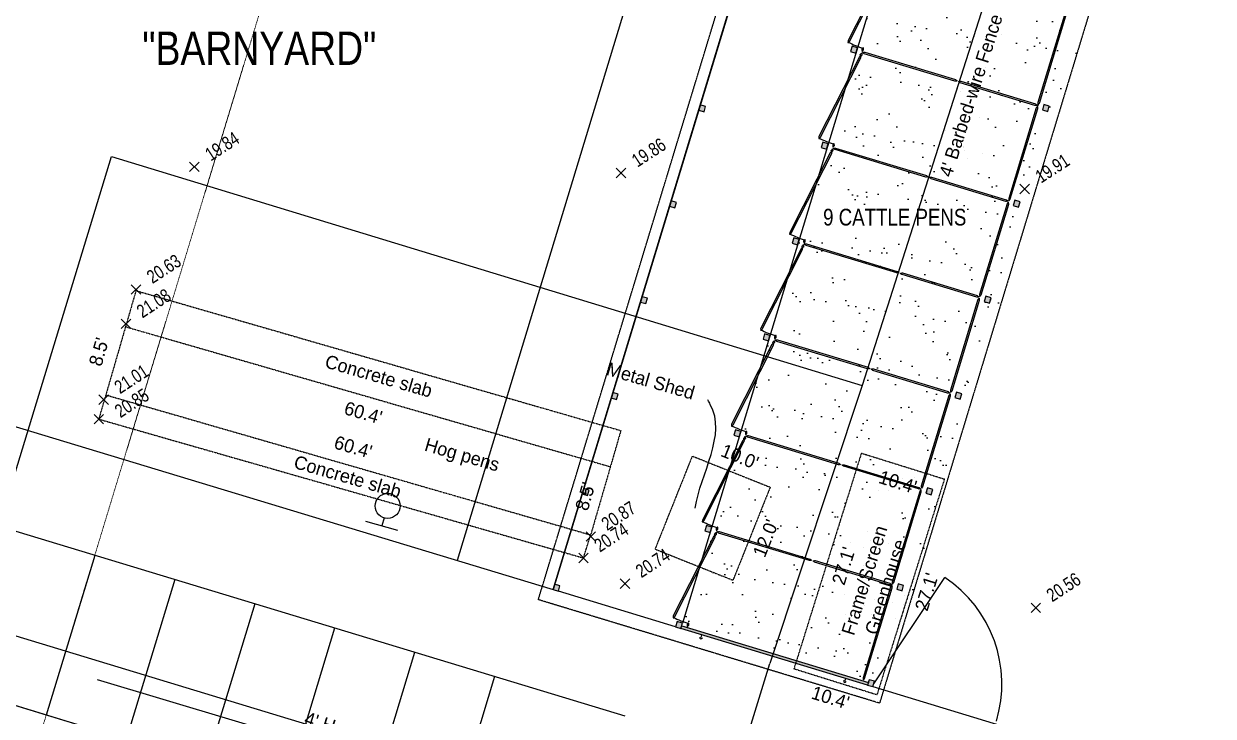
# Model space of a CAD drawing. Header units: inches. Extents: x -625442 to 34963, y -27993 to 66986.
# Drawn here: x -336129 to -334421, y 31043 to 32038 of the extents above; entities that cross this region are included whole.
import ezdxf
from ezdxf.enums import TextEntityAlignment as Align

# ---------------------------------------------------------------- set-up
doc = ezdxf.new("R2010")
doc.units = ezdxf.units.IN
doc.header["$LTSCALE"] = 0.5
doc.header["$MEASUREMENT"] = 0
for name, pattern in [('CENTERX2', [4, 2.5, -0.5, 0.5, -0.5]), ('DASHED2', [0.375, 0.25, -0.125]), ('HIDDEN', [0.375, 0.25, -0.125])]:
    doc.linetypes.add(name, pattern=pattern)
for name, color, linetype in [('A-ANNO-SYMB', 254, 'Continuous'), ('A-ANNO-TEXT', 30, 'Continuous'), ('A-BLDG-ELEV-HIDN', 252, 'HIDDEN'), ('A-ELEV-PATT-SH30', 201, 'Continuous'), ('A-FLOR-BELO-LGHT', 143, 'Continuous'), ('A-WALL-OTLN', 90, 'Continuous'), ('BUILDING', 253, 'DASHED2'), ('EDGE OF CONCRETE', 253, 'DASHED2'), ('FENCE', 7, 'FEN_LINE'), ('P-BELOW-LIGHT', 143, 'Continuous'), ('P-DOOR', 51, 'Continuous'), ('P-FURNITURE', 201, 'Continuous'), ('SPOT ELEVATION TEXT', 252, 'Continuous'), ('TEXT', 7, 'Continuous'), ('WOOD LIGHT POLE', 6, 'Continuous')]:
    doc.layers.add(name, color=color, linetype=linetype)
doc.layers.add('HA-Grid Line', color=104, linetype='CENTERX2', lineweight=15)
doc.styles.add('1-8T', font='Arial.ttf', dxfattribs={"width": 0.8, "height": 24})
doc.styles.add('BLDG', font='IC-Romans.shx', dxfattribs={"width": 0.8})
doc.styles.get("Standard").update_dxf_attribs({"font": 'Arial.ttf'})
doc.styles.add('TXT', font='IC-Romans.shx')
doc.linetypes.add('FEN_LINE', pattern='A,0.5,-0.2,[" X ",Standard,S=0.1,R=0,X=-0.1,Y=-0.05],-0.25', length=0.95)
doc.dimstyles.new('20 SCALE', dxfattribs={"dimtxt": 1.6, "dimasz": 2, "dimexe": 0.18, "dimexo": 0.0625, "dimgap": 0.04, "dimtad": 0, "dimdec": 1, "dimzin": 0, "dimdsep": 46, "dimtxsty": 'BLDG', "dimcen": 0.09, "dimaunit": 1, "dimadec": 4, "dimazin": 0, "dimtfac": 1, "dimtdec": 1, "dimtofl": 0, "dimtmove": 2, "dimatfit": 3, "dimfxl": 1, "dimtolj": 1, "dimtzin": 0, "dimarcsym": 0})

# ---------------------------------------------------------------- blocks, each defined once
blk = doc.blocks.new('SPT10')
at = {"color": 0, "linetype": 'Continuous'}
for p, q in [((-0.354, -0.354), (0.354, 0.354)), ((0.354, -0.354), (-0.354, 0.354))]:
    blk.add_line(p, q, dxfattribs=at)
blk = doc.blocks.new('SPT18')
at = {"color": 0, "linetype": 'Continuous'}
for p, q in [((-0.5, 0.625), (0.5, 0.625)), ((0, 0.375), (0, 0.625))]:
    blk.add_line(p, q, dxfattribs=at)
blk.add_circle((0, 0), 0.375, dxfattribs=at)

msp = doc.modelspace()

# ---------------------------------------------------------------- linework, layer by layer
at = {"layer": 'A-BLDG-ELEV-HIDN', "ltscale": 0.5}
for p, q in [((-334509.71291, 32347.85202), (-334900.08336, 31061.79335)), ((-334900.08336, 31061.79335), (-335390.01048, 31210.5059))]:
    msp.add_line(p, q, dxfattribs=at)
at = {"layer": 'A-WALL-OTLN', "ltscale": 0.5}
for p, q in [((-335156.42959, 31156.32558), (-335155.26777, 31160.15313)), ((-334949.75386, 31093.5912), (-334948.59205, 31097.41875))]:
    msp.add_line(p, q, dxfattribs=at)
for points in [[(-334941.87118, 31998.30484), (-334934.21607, 31995.98121), (-334931.89244, 32003.63632), (-334939.54755, 32005.95996)], [(-334666.28718, 31914.65403), (-334658.63207, 31912.3304), (-334656.30844, 31919.98551), (-334663.96355, 31922.30915)], [(-334983.69659, 31860.51284), (-334976.04148, 31858.18921), (-334973.71784, 31865.84432), (-334981.37295, 31868.16796)], [(-334708.11259, 31776.86203), (-334700.45748, 31774.5384), (-334698.13384, 31782.19351), (-334705.78895, 31784.51714)], [(-335201.58955, 31776.16442), (-335193.93444, 31773.84078), (-335191.61081, 31781.49589), (-335199.26592, 31783.81953)], [(-335243.41496, 31638.37242), (-335235.75984, 31636.04878), (-335233.43621, 31643.70389), (-335241.09132, 31646.02753)], [(-334749.93799, 31639.07003), (-334742.28288, 31636.7464), (-334739.95925, 31644.40151), (-334747.61436, 31646.72514)], [(-335067.3474, 31584.92884), (-335059.69229, 31582.60521), (-335057.36865, 31590.26032), (-335065.02376, 31592.58395)], [(-335285.24036, 31500.58041), (-335277.58525, 31498.25678), (-335275.26162, 31505.91189), (-335282.91673, 31508.23553)], [(-334791.7634, 31501.27803), (-334784.10829, 31498.9544), (-334781.78465, 31506.60951), (-334789.43976, 31508.93314)], [(-335109.1728, 31447.13684), (-335101.51769, 31444.81321), (-335099.19406, 31452.46832), (-335106.84917, 31454.79195)], [(-335327.06577, 31362.78841), (-335319.41065, 31360.46478), (-335317.08702, 31368.11989), (-335324.74213, 31370.44353)], [(-334833.5888, 31363.48603), (-334825.93369, 31361.1624), (-334823.61006, 31368.81751), (-334831.26517, 31371.14114)], [(-335150.99821, 31309.34484), (-335143.3431, 31307.02121), (-335141.01946, 31314.67632), (-335148.67458, 31316.99995)], [(-335368.89117, 31224.99641), (-335361.23606, 31222.67278), (-335358.91243, 31230.32789), (-335366.56754, 31232.65152)], [(-334875.41421, 31225.69403), (-334867.7591, 31223.3704), (-334865.43546, 31231.02551), (-334873.09057, 31233.34914)], [(-335192.82361, 31171.55284), (-335185.1685, 31169.22921), (-335182.84487, 31176.88432), (-335190.49998, 31179.20795)], [(-335184.00669, 31173.05676), (-334916.0778, 31091.72959), (-334917.23961, 31087.90203), (-335185.1685, 31169.22921)], [(-334917.23961, 31087.90203), (-334909.5845, 31085.5784), (-334907.26087, 31093.23351), (-334914.91598, 31095.55714)]]:
    msp.add_lwpolyline(points, close=True, dxfattribs=at)
for centre in [(-335156.42959, 31156.32558), (-334949.75386, 31093.5912)]:
    msp.add_arc(centre, 2, 163.11484956, 343.11484956, dxfattribs=at)
at = {"layer": 'BUILDING'}
for points in [[(-335982.77654, 31602.8686), (-336011.09897, 31504.8559)], [(-335982.77654, 31602.8686), (-335286.56806, 31401.68742)], [(-336011.09897, 31504.8559), (-335314.89048, 31303.67472)], [(-335169.01362, 31417.01097), (-335222.46436, 31283.29853)], [(-335169.01362, 31417.01097), (-335057.08066, 31372.26645)], [(-334926.17404, 31421.19862), (-335022.95897, 31111.35795)], [(-334926.17404, 31421.19862), (-334806.93389, 31383.95157)], [(-335286.56806, 31401.68742), (-335314.89048, 31303.67472)], [(-334806.93389, 31383.95157), (-334903.71882, 31074.11091)], [(-335057.08066, 31372.26645), (-335110.5314, 31238.55401)], [(-335222.46436, 31283.29853), (-335110.5314, 31238.55401)], [(-335022.95897, 31111.35795), (-334903.71882, 31074.11091)]]:
    msp.add_lwpolyline(points, dxfattribs=at)
at = {"layer": 'DEFPOINTS'}
for p, q in [((-328337.03464, 28789.57021), (-343290.05203, 33328.41142)), ((-328364.91824, 28697.70888), (-343317.93563, 33236.55009))]:
    msp.add_line(p, q, dxfattribs=at)
at = {"layer": 'EDGE OF CONCRETE'}
for points in [[(-335967.78567, 31654.74609), (-335982.77654, 31602.8686)], [(-335967.78567, 31654.74609), (-335271.57719, 31453.5649)], [(-336011.09897, 31504.8559), (-336021.23906, 31470.10584), (-335325.18628, 31270.5066), (-335314.89048, 31303.67472)], [(-335271.57719, 31453.5649), (-335286.56806, 31401.68742)]]:
    msp.add_lwpolyline(points, dxfattribs=at)
at = {"layer": 'FENCE'}
for points in [[(-334605.50601, 32520.83878), (-334925.05576, 31518.32172)], [(-336213.42122, 31156.47529), (-336003.15708, 31847.59303), (-334925.05576, 31518.32172), (-335057.50358, 31118.99675)], [(-335145.78008, 30832.3947), (-335057.50358, 31118.99675)], [(-335145.78008, 30832.3947), (-336022.95336, 31095.36054)]]:
    msp.add_lwpolyline(points, dxfattribs=at)
at = {"layer": 'HA-Grid Line'}
msp.add_line((-335559.90267, 32812.93426), (-337348.6919, 26919.84497), dxfattribs=at)
at = {"layer": 'P-BELOW-LIGHT'}
for p, q in [((-336609.01918, 31601.42506), (-335368.89117, 31224.99641)), ((-335265.26946, 31043.05537), (-336788.63658, 31505.45846)), ((-335265.26946, 31043.05537), (-336788.63658, 31505.45846)), ((-336026.95302, 31274.25692), (-336096.66203, 31044.60358)), ((-335522.5287, 30870.33106), (-336785.62204, 31253.73061)), ((-335912.12636, 31239.40241), (-335981.83537, 31009.74908)), ((-335192.82361, 31171.55284), (-335361.23606, 31222.67278)), ((-335797.29969, 31204.54791), (-335867.0087, 30974.89458)), ((-335682.47302, 31169.69341), (-335752.18203, 30940.04007)), ((-335567.64635, 31134.8389), (-335637.35536, 30905.18557)), ((-335452.81969, 31099.9844), (-335522.5287, 30870.33106)), ((-334909.5845, 31085.5784), (-334725.86183, 31029.81119))]:
    msp.add_line(p, q, dxfattribs=at)
msp.add_lwpolyline([(-336463.57207, 31557.27602), (-336224.2378, 32345.75247), (-335267.34891, 32055.29827), (-335506.68317, 31266.82182)], dxfattribs=at)
at = {"layer": 'P-DOOR'}
msp.add_line((-334908.42268, 31089.40595), (-334806.14356, 31242.36013), dxfattribs=at)
msp.add_arc((-334908.42268, 31089.40595), 184, 343.11484956, 56.22969912, dxfattribs=at)
at = {"layer": 'P-FURNITURE', "ltscale": 0.5, "flags": 128}
for points in [[(-334945.21856, 32014.03361, 0.2506464417), (-334945.19398, 32012.91369), (-334945.52701, 32011.89178, 0.8565738161), (-334944.64568, 32011.44494), (-334944.01818, 32012.31755, 0.2506464418), (-334943.10026, 32012.95963), (-334885.12305, 32127.31239, 0.2506464418), (-334885.14763, 32128.43232), (-334884.8146, 32129.45423, 0.8565738161), (-334885.69593, 32129.90107), (-334886.32343, 32129.02846, 0.2506464417), (-334887.24135, 32128.38638)], [(-334672.78203, 31924.94741, 0.2506464417), (-334672.56336, 31923.84877), (-334672.71388, 31922.78455, 0.8565738161), (-334671.76834, 31922.49754), (-334671.3019, 31923.46586, 0.2506464418), (-334670.50942, 31924.25758), (-334630.97631, 32054.49771, 0.2506464418), (-334631.19499, 32055.59636), (-334631.04447, 32056.66058, 0.8565738161), (-334631.99001, 32056.94758), (-334632.45645, 32055.97926, 0.2506464417), (-334633.24893, 32055.18754)], [(-334987.04396, 31876.24161, 0.2506464417), (-334987.01939, 31875.12169), (-334987.35242, 31874.09977, 0.8565738161), (-334986.47108, 31873.65294), (-334985.84358, 31874.52555, 0.2506464418), (-334984.92566, 31875.16763), (-334926.94846, 31989.52039, 0.2506464418), (-334926.97303, 31990.64032), (-334926.64, 31991.66223, 0.8565738161), (-334927.52134, 31992.10907), (-334928.14884, 31991.23646, 0.2506464417), (-334929.06676, 31990.59438)], [(-334791.71732, 31955.67527), (-334921.95745, 31995.20838, -0.2506464417), (-334922.74917, 31996.00086), (-334923.71749, 31996.4673, -0.8565738161), (-334923.43049, 31997.41283), (-334922.36627, 31997.26232, -0.2506464418), (-334921.26762, 31997.48099), (-334791.02749, 31957.94788, -0.2506464418), (-334790.23577, 31957.15541), (-334789.26745, 31956.68896, -0.8565738161), (-334789.55446, 31955.74343), (-334790.61868, 31955.89395, -0.2506464417)], [(-334676.89066, 31920.82077), (-334784.16545, 31953.38297, -0.2506464417), (-334784.95717, 31954.17545), (-334785.92549, 31954.64189, -0.8565738161), (-334785.63849, 31955.58743), (-334784.57427, 31955.43691, -0.2506464418), (-334783.47562, 31955.65559), (-334676.20083, 31923.09338, -0.2506464418), (-334675.40911, 31922.3009), (-334674.44079, 31921.83446, -0.8565738161), (-334674.72779, 31920.88893), (-334675.79201, 31921.03944, -0.2506464417)], [(-334714.60496, 31787.1636, 0.2506464417), (-334714.38628, 31786.06495), (-334714.5368, 31785.00073, 0.8565738161), (-334713.59126, 31784.71373), (-334713.12482, 31785.68205, 0.2506464418), (-334712.33234, 31786.47377), (-334672.79923, 31916.7139, 0.2506464418), (-334673.01791, 31917.81254), (-334672.86739, 31918.87676, 0.8565738161), (-334673.81293, 31919.16377), (-334674.27937, 31918.19545, 0.2506464417), (-334675.07185, 31917.40373)], [(-334833.54273, 31817.88327), (-334963.78286, 31857.41638, -0.2506464417), (-334964.57458, 31858.20886), (-334965.5429, 31858.6753, -0.8565738161), (-334965.25589, 31859.62083), (-334964.19167, 31859.47032, -0.2506464418), (-334963.09303, 31859.68899), (-334832.8529, 31820.15588, -0.2506464418), (-334832.06118, 31819.36341), (-334831.09286, 31818.89696, -0.8565738161), (-334831.37987, 31817.95143), (-334832.44408, 31818.10194, -0.2506464417)], [(-334718.71606, 31783.02877), (-334825.99086, 31815.59097, -0.2506464417), (-334826.78258, 31816.38345), (-334827.7509, 31816.84989, -0.8565738161), (-334827.46389, 31817.79543), (-334826.39967, 31817.64491, -0.2506464418), (-334825.30103, 31817.86359), (-334718.02623, 31785.30138, -0.2506464418), (-334717.23451, 31784.5089), (-334716.26619, 31784.04246, -0.8565738161), (-334716.5532, 31783.09692), (-334717.61742, 31783.24744, -0.2506464417)], [(-334756.42788, 31649.37978, 0.2506464417), (-334756.2092, 31648.28114), (-334756.35972, 31647.21692, 0.8565738161), (-334755.41418, 31646.92991), (-334754.94774, 31647.89823, 0.2506464418), (-334754.15526, 31648.68995), (-334714.62216, 31778.93008, 0.2506464418), (-334714.84083, 31780.02873), (-334714.69031, 31781.09294, 0.8565738161), (-334715.63585, 31781.37995), (-334716.10229, 31780.41163, 0.2506464417), (-334716.89477, 31779.61991)], [(-334760.54147, 31645.23676), (-334867.81626, 31677.79897, -0.2506464417), (-334868.60798, 31678.59145), (-334869.5763, 31679.05789, -0.8565738161), (-334869.2893, 31680.00343), (-334868.22508, 31679.85291, -0.2506464418), (-334867.12643, 31680.07158), (-334759.85164, 31647.50938, -0.2506464418), (-334759.05992, 31646.7169), (-334758.0916, 31646.25046, -0.8565738161), (-334758.3786, 31645.30492), (-334759.44282, 31645.45544, -0.2506464417)], [(-334798.23443, 31511.591, 0.2506464417), (-334798.01575, 31510.49235), (-334798.16627, 31509.42813, 0.8565738161), (-334797.22073, 31509.14113), (-334796.75429, 31510.10945, 0.2506464418), (-334795.96182, 31510.90117), (-334756.42871, 31641.1413, 0.2506464418), (-334756.64738, 31642.23994), (-334756.49686, 31643.30416, 0.8565738161), (-334757.4424, 31643.59117), (-334757.90884, 31642.62285, 0.2506464417), (-334758.70132, 31641.83113)], [(-334917.19354, 31542.29927), (-335047.43367, 31581.83238, -0.2506464417), (-335048.22539, 31582.62485), (-335049.19371, 31583.0913, -0.8565738161), (-335048.9067, 31584.03683), (-335047.84249, 31583.88631, -0.2506464418), (-335046.74384, 31584.10499), (-334916.50371, 31544.57188, -0.2506464418), (-334915.71199, 31543.7794), (-334914.74367, 31543.31296, -0.8565738161), (-334915.03068, 31542.36743), (-334916.09489, 31542.51794, -0.2506464417)], [(-335112.52018, 31462.86561, 0.2506464417), (-335112.4956, 31461.74568), (-335112.82863, 31460.72377, 0.8565738161), (-335111.9473, 31460.27693), (-335111.3198, 31461.14955, 0.2506464418), (-335110.40188, 31461.79163), (-335052.42467, 31576.14439, 0.2506464418), (-335052.44925, 31577.26432), (-335052.11622, 31578.28623, 0.8565738161), (-335052.99755, 31578.73307), (-335053.62505, 31577.86045, 0.2506464417), (-335054.54297, 31577.21837)], [(-334802.36687, 31507.44476), (-334909.64167, 31540.00697, -0.2506464417), (-334910.43339, 31540.79945), (-334911.40171, 31541.26589, -0.8565738161), (-334911.1147, 31542.21143), (-334910.05048, 31542.06091, -0.2506464418), (-334908.95184, 31542.27958), (-334801.67704, 31509.71738, -0.2506464418), (-334800.88532, 31508.9249), (-334799.917, 31508.45846, -0.8565738161), (-334800.20401, 31507.51292), (-334801.26823, 31507.66344, -0.2506464417)], [(-334840.06977, 31373.76625, 0.2506464417), (-334839.8511, 31372.66761), (-334840.00161, 31371.60339, 0.8565738161), (-334839.05608, 31371.31638), (-334838.58963, 31372.28471, 0.2506464418), (-334837.79716, 31373.07643), (-334798.26405, 31503.31656, 0.2506464418), (-334798.48272, 31504.4152), (-334798.33221, 31505.47942, 0.8565738161), (-334799.27774, 31505.76643), (-334799.74418, 31504.79811, 0.2506464417), (-334800.53666, 31504.00639)], [(-334959.01894, 31404.50727), (-335089.25907, 31444.04038, -0.2506464417), (-335090.05079, 31444.83285), (-335091.01912, 31445.29929, -0.8565738161), (-335090.73211, 31446.24483), (-335089.66789, 31446.09431, -0.2506464418), (-335088.56925, 31446.31299), (-334958.32912, 31406.77988, -0.2506464418), (-334957.5374, 31405.9874), (-334956.56907, 31405.52096, -0.8565738161), (-334956.85608, 31404.57543), (-334957.9203, 31404.72594, -0.2506464417)], [(-335154.34558, 31325.07361, 0.2506464417), (-335154.32101, 31323.95368), (-335154.65404, 31322.93177, 0.8565738161), (-335153.77271, 31322.48493), (-335153.1452, 31323.35755, 0.2506464418), (-335152.22729, 31323.99963), (-335094.25008, 31438.35239, 0.2506464418), (-335094.27465, 31439.47232), (-335093.94162, 31440.49423, 0.8565738161), (-335094.82296, 31440.94107), (-335095.45046, 31440.06845, 0.2506464417), (-335096.36838, 31439.42637)], [(-334844.19228, 31369.65276), (-334951.46707, 31402.21497, -0.2506464417), (-334952.25879, 31403.00745), (-334953.22711, 31403.47389, -0.8565738161), (-334952.94011, 31404.41942), (-334951.87589, 31404.26891, -0.2506464418), (-334950.77724, 31404.48758), (-334843.50245, 31371.92537, -0.2506464418), (-334842.71073, 31371.1329), (-334841.74241, 31370.66646, -0.8565738161), (-334842.02941, 31369.72092), (-334843.09363, 31369.87144, -0.2506464417)], [(-334881.89517, 31235.97425, 0.2506464417), (-334881.6765, 31234.87561), (-334881.82702, 31233.81139, 0.8565738161), (-334880.88148, 31233.52438), (-334880.41504, 31234.49271, 0.2506464418), (-334879.62256, 31235.28443), (-334840.08945, 31365.52456, 0.2506464418), (-334840.30813, 31366.6232), (-334840.15761, 31367.68742, 0.8565738161), (-334841.10315, 31367.97443), (-334841.56959, 31367.0061, 0.2506464417), (-334842.36207, 31366.21438)], [(-335000.84435, 31266.71527), (-335131.08448, 31306.24838, -0.2506464417), (-335131.8762, 31307.04085), (-335132.84452, 31307.50729, -0.8565738161), (-335132.55751, 31308.45283), (-335131.4933, 31308.30231, -0.2506464418), (-335130.39465, 31308.52099), (-335000.15452, 31268.98788, -0.2506464418), (-334999.3628, 31268.1954), (-334998.39448, 31267.72896, -0.8565738161), (-334998.68149, 31266.78343), (-334999.7457, 31266.93394, -0.2506464417)], [(-335196.17099, 31187.28161, 0.2506464417), (-335196.14641, 31186.16168), (-335196.47944, 31185.13977, 0.8565738161), (-335195.59811, 31184.69293), (-335194.97061, 31185.56555, 0.2506464418), (-335194.05269, 31186.20763), (-335136.07548, 31300.56039, 0.2506464418), (-335136.10006, 31301.68032), (-335135.76703, 31302.70223, 0.8565738161), (-335136.64836, 31303.14907), (-335137.27586, 31302.27645, 0.2506464417), (-335138.19378, 31301.63437)], [(-334886.01768, 31231.86076), (-334993.29248, 31264.42297, -0.2506464417), (-334994.0842, 31265.21545), (-334995.05252, 31265.68189, -0.8565738161), (-334994.76551, 31266.62742), (-334993.70129, 31266.47691, -0.2506464418), (-334992.60265, 31266.69558), (-334885.32785, 31234.13337, -0.2506464418), (-334884.53613, 31233.3409), (-334883.56781, 31232.87446, -0.8565738161), (-334883.85482, 31231.92892), (-334884.91904, 31232.07944, -0.2506464417)], [(-334923.72058, 31098.18225, 0.2506464417), (-334923.50191, 31097.08361), (-334923.65242, 31096.01939, 0.8565738161), (-334922.70689, 31095.73238), (-334922.24045, 31096.7007, 0.2506464418), (-334921.44797, 31097.49242), (-334881.91486, 31227.73256, 0.2506464418), (-334882.13353, 31228.8312), (-334881.98302, 31229.89542, 0.8565738161), (-334882.92855, 31230.18243), (-334883.39499, 31229.2141, 0.2506464417), (-334884.18747, 31228.42238)]]:
    msp.add_lwpolyline(points, format="xyb", close=True, dxfattribs=at)
for points in [[(-334925.40977, 31993.36172, -0.2496291565), (-334926.19968, 31992.5731), (-334926.66482, 31991.6005, -0.8565738161), (-334927.61035, 31991.88751), (-334927.45984, 31992.95173, -0.2517319685), (-334927.6816, 31994.05411, -0.2506464417), (-334926.88912, 31994.84583), (-334926.42268, 31995.81415, -0.8565738161), (-334925.47714, 31995.52715), (-334925.62766, 31994.46293, -0.2506464418), (-334925.40899, 31993.36428)], [(-334923.11591, 32000.91872, 0.2496291565), (-334923.33418, 32002.01336), (-334923.1802, 32003.08041, 0.8565738161), (-334924.12574, 32003.36742), (-334924.59218, 32002.3991, 0.2517319685), (-334925.3893, 32001.60598, 0.2506464417), (-334925.17063, 32000.50734), (-334925.32114, 31999.44312, 0.8565738161), (-334924.37561, 31999.15611), (-334923.90917, 32000.12443, 0.2506464418), (-334923.11669, 32000.91615)], [(-334967.23517, 31855.56972, -0.2496291565), (-334968.02508, 31854.7811), (-334968.49022, 31853.8085, -0.8565738161), (-334969.43576, 31854.09551), (-334969.28524, 31855.15973, -0.2517319685), (-334969.507, 31856.26211, -0.2506464417), (-334968.71453, 31857.05383), (-334968.24809, 31858.02215, -0.8565738161), (-334967.30255, 31857.73514), (-334967.45307, 31856.67093, -0.2506464418), (-334967.23439, 31855.57228)], [(-334964.94132, 31863.12672, 0.2496291565), (-334965.15959, 31864.22136), (-334965.00561, 31865.28841, 0.8565738161), (-334965.95114, 31865.57542), (-334966.41759, 31864.6071, 0.2517319685), (-334967.21471, 31863.81398, 0.2506464417), (-334966.99603, 31862.71534), (-334967.14655, 31861.65112, 0.8565738161), (-334966.20101, 31861.36411), (-334965.73457, 31862.33243, 0.2506464418), (-334964.9421, 31863.12415)], [(-335050.88598, 31579.98571, -0.2496291565), (-335051.67589, 31579.1971), (-335052.14103, 31578.2245, -0.8565738161), (-335053.08657, 31578.51151), (-335052.93605, 31579.57572, -0.2517319685), (-335053.15781, 31580.67811, -0.2506464417), (-335052.36534, 31581.46983), (-335051.8989, 31582.43815, -0.8565738161), (-335050.95336, 31582.15114), (-335051.10388, 31581.08693, -0.2506464418), (-335050.8852, 31579.98828)], [(-335048.59213, 31587.54272, 0.2496291565), (-335048.8104, 31588.63736), (-335048.65642, 31589.70441, 0.8565738161), (-335049.60195, 31589.99142), (-335050.0684, 31589.02309, 0.2517319685), (-335050.86552, 31588.22998, 0.2506464417), (-335050.64684, 31587.13134), (-335050.79736, 31586.06712, 0.8565738161), (-335049.85182, 31585.78011), (-335049.38538, 31586.74843, 0.2506464418), (-335048.59291, 31587.54015)], [(-335092.71139, 31442.19371, -0.2496291565), (-335093.5013, 31441.4051), (-335093.96644, 31440.4325, -0.8565738161), (-335094.91197, 31440.71951), (-335094.76146, 31441.78372, -0.2517319685), (-335094.98322, 31442.88611, -0.2506464417), (-335094.19074, 31443.67783), (-335093.7243, 31444.64615, -0.8565738161), (-335092.77877, 31444.35914), (-335092.92928, 31443.29493, -0.2506464418), (-335092.71061, 31442.19628)], [(-335090.41753, 31449.75072, 0.2496291565), (-335090.6358, 31450.84535), (-335090.48182, 31451.91241, 0.8565738161), (-335091.42736, 31452.19942), (-335091.8938, 31451.23109, 0.2517319685), (-335092.69092, 31450.43798, 0.2506464417), (-335092.47225, 31449.33933), (-335092.62276, 31448.27512, 0.8565738161), (-335091.67723, 31447.98811), (-335091.21079, 31448.95643, 0.2506464418), (-335090.41831, 31449.74815)], [(-335134.53679, 31304.40171, -0.2496291565), (-335135.3267, 31303.6131), (-335135.79184, 31302.6405, -0.8565738161), (-335136.73738, 31302.9275), (-335136.58686, 31303.99172, -0.2517319685), (-335136.80862, 31305.09411, -0.2506464417), (-335136.01615, 31305.88583), (-335135.54971, 31306.85415, -0.8565738161), (-335134.60417, 31306.56714), (-335134.75469, 31305.50292, -0.2506464418), (-335134.53601, 31304.40428)], [(-335132.24294, 31311.95872, 0.2496291565), (-335132.46121, 31313.05335), (-335132.30723, 31314.12041, 0.8565738161), (-335133.25276, 31314.40741), (-335133.71921, 31313.43909, 0.2517319685), (-335134.51633, 31312.64598, 0.2506464417), (-335134.29765, 31311.54733), (-335134.44817, 31310.48312, 0.8565738161), (-335133.50263, 31310.19611), (-335133.03619, 31311.16443, 0.2506464418), (-335132.24372, 31311.95615)], [(-335174.06834, 31174.16672, 0.2496291565), (-335174.28661, 31175.26135), (-335174.13263, 31176.32841, 0.8565738161), (-335175.07817, 31176.61541), (-335175.54461, 31175.64709, 0.2517319685), (-335176.34173, 31174.85398, 0.2506464417), (-335176.12306, 31173.75533), (-335176.27357, 31172.69112, 0.8565738161), (-335175.32804, 31172.40411), (-335174.8616, 31173.37243, 0.2506464418), (-335174.06912, 31174.16415)]]:
    msp.add_lwpolyline(points, format="xyb", dxfattribs=at)
at = {"layer": 'P-FURNITURE', "ltscale": 0.5}
for centre in [(-334885.28987, 32129.60949), (-334927.11528, 31991.81749), (-335010.76609, 31716.23349), (-335052.5915, 31578.44149), (-335094.4169, 31440.64949), (-335136.24231, 31302.85748)]:
    msp.add_arc(centre, 132.15647, 242.89540464, 253.33406572, dxfattribs=at)

# ---------------------------------------------------------------- block references
at = {"layer": 'SPOT ELEVATION TEXT', "xscale": 19.2, "yscale": 19.2, "zscale": 19.2}
for p in [(-335883.92717, 31832.59101), (-335271.37323, 31823.71627), (-334691.75761, 31800.80462), (-335967.65661, 31656.48192), (-335982.15173, 31606.97332), (-336014.19952, 31498.07876), (-336021.23906, 31470.10584), (-335314.72408, 31301.49834), (-335325.18628, 31270.5066), (-335265.65606, 31233.60314), (-334675.7268, 31198.97519)]:
    msp.add_blockref('SPT10', p, dxfattribs=at)
at = {"layer": 'WOOD LIGHT POLE', "xscale": 48, "yscale": 48, "zscale": 48, "rotation": 163.9097969031758}
msp.add_blockref('SPT18', (-335606.41984, 31345.33698), dxfattribs=at)

# ---------------------------------------------------------------- texts
at = {"layer": 'A-ANNO-TEXT', "ltscale": 0.5, "style": '1-8T', "width": 0.8}
for s, height, p in [('"BARNYARD"', 48, (-335958.75608, 31979.10589)), ('9 CATTLE PENS', 24, (-334981.0781, 31748.3309))]:
    msp.add_text(s, height=height, dxfattribs=at).set_placement(p)
at = {"layer": 'SPOT ELEVATION TEXT', "style": 'BLDG', "width": 0.8}
for s, p in [('19.84', (-335838.81499, 31854.19083)), ('19.86', (-335226.26105, 31845.31608)), ('19.91', (-334646.64543, 31822.40443)), ('20.63', (-335922.54443, 31678.08173)), ('21.08', (-335937.03955, 31628.57313)), ('21.01', (-335969.08735, 31519.67858)), ('20.85', (-335968.53305, 31485.22981)), ('20.87', (-335269.6119, 31323.09815)), ('20.74', (-335280.07411, 31292.10641)), ('20.74', (-335220.54389, 31255.20296)), ('20.56', (-334630.61462, 31220.575))]:
    msp.add_text(s, height=19.2, rotation=33, dxfattribs=at).set_placement(p, align=Align.CENTER)
at = {"layer": 'TEXT', "char_height": 19.2, "style": 'TXT'}
for s, insert, attachment_point, rotation in [("4' Barbed-wire Fence", (-334815.0978, 31822.32046), 1, 72.32045178), ("8.5'", (-336030.31711, 31569.47331), 2, 73.88245803), ('Concrete slab', (-335616.53728, 31541.18491), 2, 343.88245803), ('Metal Shed', (-335226.02364, 31534.29891), 2, 343.88245803), ("60.4'", (-335638.66987, 31488.44401), 2, 343.88245803), ("60.4'", (-335653.15798, 31439.20677), 2, 343.88245803), ('Hog pens', (-335496.66661, 31428.27538), 2, 343.88245803), ("10.0'", (-335096.96696, 31425.02254), 2, 338.21123904), ('Concrete slab', (-335661.17116, 31396.60886), 2, 343.88245803), ("10.4'", (-334870.8475, 31388.83008), 2, 342.65276093), ("8.5'", (-335331.92937, 31361.75585), 2, 73.88245803), ("12.0'", (-335072.50671, 31302.422), 2, 68.21123903), ('Frame/Screen \\PGreenhouse', (-334931.04457, 31241.28049), 2, 72.65276092), ("27.1'", (-334960.82149, 31261.98476), 2, 72.65276092), ("27.1'", (-334841.58134, 31224.73771), 2, 72.65276092), ("10.4'", (-334967.63243, 31078.98941), 2, 342.65276093), ("4' Hog-wire Fence", (-335721.94522, 31050.12093), 1, 342.83339616)]:
    msp.add_mtext(s, dxfattribs=dict(at, insert=insert, attachment_point=attachment_point, rotation=rotation))

# ---------------------------------------------------------------- leaders
at = {"layer": 'TEXT', "path_type": 1}
msp.add_leader([(-335164.64597, 31342.22958), (-335143.05964, 31491.30058), (-335146.83227, 31497.587)], dimstyle='20 SCALE', dxfattribs=at)

# ---------------------------------------------------------------- next in the draw order: wipeouts: each hides what was drawn before it
at = {"ltscale": 0.5}
msp.add_wipeout([(-335087.03991, 31684.62473), (-335000.51372, 31969.68153), (-335080.52978, 31993.96961), (-335167.05596, 31708.91281)], dxfattribs=at).dxf.layer = 'A-ANNO-TEXT'

# ---------------------------------------------------------------- next in the draw order: hatches: boundary and pattern name
at = {"layer": 'A-ANNO-SYMB', "ltscale": 0.5}
h = msp.add_hatch(dxfattribs=at)
h.set_pattern_fill('ANSI31', color=256, angle=73.11484956)
h.set_pattern_definition([(118.11484956, (-208431.28136, 336450.3655), (-0.11025059531, -0.05890506119), [])])
h.paths.add_polyline_path([(-334914.91598, 31095.55714), (-334917.23961, 31087.90203), (-334909.5845, 31085.5784), (-334907.26087, 31093.23351)])
h.paths.add_polyline_path([(-335184.00669, 31173.05676), (-335185.1685, 31169.22921), (-334917.23961, 31087.90203), (-334916.0778, 31091.72959)])
h.paths.add_polyline_path([(-334873.09057, 31233.34914), (-334875.41421, 31225.69403), (-334867.7591, 31223.3704), (-334865.43546, 31231.02551)])
h.paths.add_polyline_path([(-335190.49998, 31179.20795), (-335192.82361, 31171.55284), (-335185.1685, 31169.22921), (-335184.00669, 31173.05676), (-335182.84487, 31176.88432)])
h.paths.add_polyline_path([(-335148.67458, 31316.99995), (-335150.99821, 31309.34484), (-335143.3431, 31307.02121), (-335141.01946, 31314.67632)])
h.paths.add_polyline_path([(-335106.84917, 31454.79195), (-335109.1728, 31447.13684), (-335101.51769, 31444.81321), (-335099.19406, 31452.46832)])
h.paths.add_polyline_path([(-334831.26517, 31371.14114), (-334833.5888, 31363.48603), (-334825.93369, 31361.1624), (-334823.61006, 31368.81751)])
h.paths.add_polyline_path([(-334789.43976, 31508.93314), (-334791.7634, 31501.27803), (-334784.10829, 31498.9544), (-334781.78465, 31506.60951)])
h.paths.add_polyline_path([(-335065.02376, 31592.58395), (-335067.3474, 31584.92884), (-335059.69229, 31582.60521), (-335057.36865, 31590.26032)])
h.paths.add_polyline_path([(-335023.19836, 31730.37595), (-335025.52199, 31722.72084), (-335017.86688, 31720.39721), (-335015.54325, 31728.05232)])
h.paths.add_polyline_path([(-334747.61436, 31646.72514), (-334749.93799, 31639.07003), (-334742.28288, 31636.7464), (-334739.95925, 31644.40151)])
h.paths.add_polyline_path([(-334705.78895, 31784.51714), (-334708.11259, 31776.86203), (-334700.45748, 31774.5384), (-334698.13384, 31782.19351)])
h.paths.add_polyline_path([(-334981.37295, 31868.16796), (-334983.69659, 31860.51284), (-334976.04148, 31858.18921), (-334973.71784, 31865.84432)])
h.paths.add_polyline_path([(-334939.54755, 32005.95996), (-334941.87118, 31998.30484), (-334934.21607, 31995.98121), (-334931.89244, 32003.63632)])
h.paths.add_polyline_path([(-334663.96355, 31922.30915), (-334666.28718, 31914.65403), (-334658.63207, 31912.3304), (-334656.30844, 31919.98551)])
h.paths.add_polyline_path([(-334622.13814, 32060.10115), (-334624.46178, 32052.44604), (-334616.80667, 32050.1224), (-334614.48303, 32057.77751)])
h.paths.add_polyline_path([(-334897.72214, 32143.75196), (-334900.04578, 32136.09685), (-334892.39067, 32133.77321), (-334890.06703, 32141.42832)])
h.paths.add_polyline_path([(-334855.89674, 32281.54396), (-334858.22037, 32273.88885), (-334850.56526, 32271.56521), (-334848.24163, 32279.22032)])
h.paths.add_polyline_path([(-334580.31274, 32197.89315), (-334582.63637, 32190.23804), (-334574.98126, 32187.9144), (-334572.65763, 32195.56951)])
h.paths.add_polyline_path([(-334538.48733, 32335.68515), (-334539.64915, 32331.85759), (-334540.81097, 32328.03004), (-334533.15585, 32325.7064), (-334530.83222, 32333.36151)])
h.paths.add_polyline_path([(-334806.41622, 32417.01232), (-334807.57804, 32413.18477), (-334539.64915, 32331.85759), (-334538.48733, 32335.68515)])
h.paths.add_polyline_path([(-334814.07133, 32419.33596), (-334816.39497, 32411.68085), (-334808.73986, 32409.35721), (-334806.41622, 32417.01232)])
h.paths.add_polyline_path([(-334990.13889, 32472.77953), (-334991.30071, 32468.95198), (-334992.46252, 32465.12442), (-334984.80741, 32462.80079), (-334982.48378, 32470.4559)])
h.paths.add_polyline_path([(-335031.9643, 32334.98753), (-335034.28793, 32327.33242), (-335026.63282, 32325.00879), (-335024.30918, 32332.6639)])
h.paths.add_polyline_path([(-335073.7897, 32197.19553), (-335076.11333, 32189.54042), (-335068.45822, 32187.21679), (-335066.13459, 32194.8719)])
h.paths.add_polyline_path([(-335115.61511, 32059.40353), (-335117.93874, 32051.74842), (-335110.28363, 32049.42478), (-335107.95999, 32057.0799)])
h.paths.add_polyline_path([(-335157.44051, 31921.61153), (-335159.76414, 31913.95642), (-335152.10903, 31911.63278), (-335149.7854, 31919.28789)])
h.paths.add_polyline_path([(-335199.26592, 31783.81953), (-335201.58955, 31776.16442), (-335193.93444, 31773.84078), (-335191.61081, 31781.49589)])
h.paths.add_polyline_path([(-335241.09132, 31646.02753), (-335243.41496, 31638.37242), (-335235.75984, 31636.04878), (-335233.43621, 31643.70389)])
h.paths.add_polyline_path([(-335282.91673, 31508.23553), (-335285.24036, 31500.58041), (-335277.58525, 31498.25678), (-335275.26162, 31505.91189)])
h.paths.add_polyline_path([(-335324.74213, 31370.44353), (-335327.06577, 31362.78841), (-335319.41065, 31360.46478), (-335317.08702, 31368.11989)])
h.paths.add_polyline_path([(-335366.56754, 31232.65152), (-335368.89117, 31224.99641), (-335361.23606, 31222.67278), (-335358.91243, 31230.32789)])
at = {"layer": 'A-ELEV-PATT-SH30', "ltscale": 0.5}
h = msp.add_hatch(dxfattribs=at)
h.set_pattern_fill('AR-SAND', color=256, scale=32, angle=163.11484956)
h.set_pattern_definition([(200.61485, (-286831.966, -12535.935), (-15.980045, -59.585694), [0, -48.64, 0, -54.4, 0, -52]), (170.61485, (-286831.97, -12535.935), (-80.42188, -69.96612), [0, -26.24, 0, -43.84, 0, -16.8]), (130.61485, (-286794.303, -12547.367), (-95.409007, 28.771216), [0, -16, 0, -57.6, 0, -75.2]), (120.61485, (-286794.3, -12547.37), (-100.20652, 1.06573), [0, -8, 0, -37.76, 0, -43.2])])
h.paths.add_polyline_path([(-335182.84487, 31176.88432), (-334807.57804, 32413.18477), (-334516.68382, 32324.88669), (-334891.95065, 31088.58624)])

# ---------------------------------------------------------------- next in the draw order: linework, layer by layer
at = {"layer": 'A-BLDG-ELEV-HIDN', "ltscale": 0.5}
msp.add_line((-335390.01048, 31210.5059), (-334999.64003, 32496.56458), dxfattribs=at)
at = {"layer": 'A-FLOR-BELO-LGHT', "ltscale": 0.5}
for p, q in [((-335368.89117, 31224.99641), (-334992.46252, 32465.12442)), ((-334808.73986, 32409.35721), (-335182.84487, 31176.88432))]:
    msp.add_line(p, q, dxfattribs=at)
at = {"layer": 'A-WALL-OTLN', "ltscale": 0.5}
for points in [[(-335159.76414, 31913.95642), (-335152.10903, 31911.63278), (-335149.7854, 31919.28789), (-335157.44051, 31921.61153)], [(-335025.52199, 31722.72084), (-335017.86688, 31720.39721), (-335015.54325, 31728.05232), (-335023.19836, 31730.37595)]]:
    msp.add_lwpolyline(points, close=True, dxfattribs=at)
at = {"layer": 'P-BELOW-LIGHT'}
msp.add_lwpolyline([(-336601.36407, 31599.10143), (-336320.2044, 32525.36988), (-335087.7315, 32151.26486), (-335368.89117, 31224.99641)], dxfattribs=at)
at = {"layer": 'P-FURNITURE', "ltscale": 0.5, "flags": 128}
for points in [[(-335028.86937, 31738.44961, 0.2506464417), (-335028.84479, 31737.32969), (-335029.17782, 31736.30777, 0.8565738161), (-335028.29649, 31735.86094), (-335027.66899, 31736.73355, 0.2506464418), (-335026.75107, 31737.37563), (-334968.77386, 31851.72839, 0.2506464418), (-334968.79844, 31852.84832), (-334968.46541, 31853.87023, 0.8565738161), (-334969.34674, 31854.31707), (-334969.97424, 31853.44446, 0.2506464417), (-334970.89216, 31852.80238)], [(-335070.69477, 31600.65761, 0.2506464417), (-335070.6702, 31599.53769), (-335071.00323, 31598.51577, 0.8565738161), (-335070.12189, 31598.06893), (-335069.49439, 31598.94155, 0.2506464418), (-335068.57648, 31599.58363), (-335010.59927, 31713.93639, 0.2506464418), (-335010.62384, 31715.05632), (-335010.29081, 31716.07823, 0.8565738161), (-335011.17215, 31716.52507), (-335011.79965, 31715.65245, 0.2506464417), (-335012.71757, 31715.01037)], [(-334875.36813, 31680.09127), (-335005.60826, 31719.62438, -0.2506464417), (-335006.39998, 31720.41685), (-335007.36831, 31720.8833, -0.8565738161), (-335007.0813, 31721.82883), (-335006.01708, 31721.67832, -0.2506464418), (-335004.91844, 31721.89699), (-334874.6783, 31682.36388, -0.2506464418), (-334873.88658, 31681.5714), (-334872.91826, 31681.10496, -0.8565738161), (-334873.20527, 31680.15943), (-334874.26949, 31680.30994, -0.2506464417)]]:
    msp.add_lwpolyline(points, format="xyb", close=True, dxfattribs=at)
for points in [[(-335009.06058, 31717.77771, -0.2496291565), (-335009.85049, 31716.9891), (-335010.31563, 31716.0165, -0.8565738161), (-335011.26116, 31716.30351), (-335011.11065, 31717.36772, -0.2517319685), (-335011.33241, 31718.47011, -0.2506464417), (-335010.53993, 31719.26183), (-335010.07349, 31720.23015, -0.8565738161), (-335009.12796, 31719.94314), (-335009.27847, 31718.87893, -0.2506464418), (-335009.0598, 31717.78028)], [(-335006.76672, 31725.33472, 0.2496291565), (-335006.98499, 31726.42936), (-335006.83101, 31727.49641, 0.8565738161), (-335007.77655, 31727.78342), (-335008.24299, 31726.8151, 0.2517319685), (-335009.04011, 31726.02198, 0.2506464417), (-335008.82144, 31724.92334), (-335008.97195, 31723.85912, 0.8565738161), (-335008.02642, 31723.57211), (-335007.55998, 31724.54043, 0.2506464418), (-335006.7675, 31725.33215)]]:
    msp.add_lwpolyline(points, format="xyb", dxfattribs=at)
at = {"layer": 'P-FURNITURE', "ltscale": 0.5}
msp.add_arc((-334968.94068, 31854.02549), 132.15647, 242.89540464, 253.33406572, dxfattribs=at)

doc.saveas('drawing.dxf')
